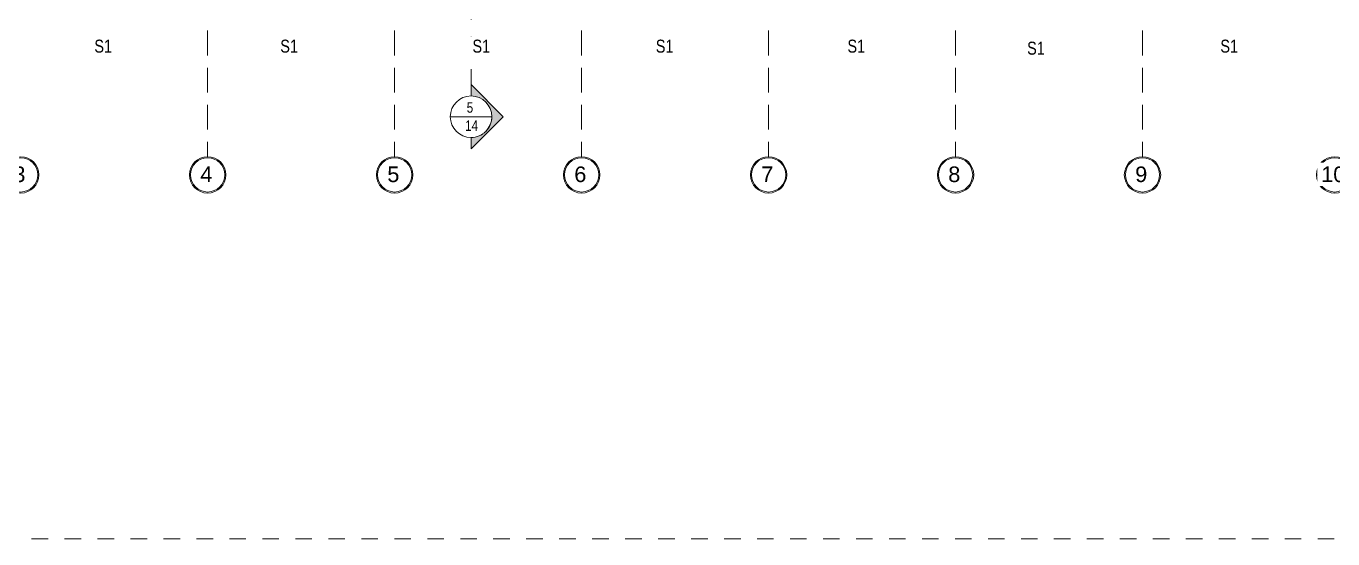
# Model space of a CAD drawing. Header units: millimetres. Extents: x -15725 to 47878, y -33389 to 18700.
# Drawn here: x 8155 to 33315, y -10355 to -488 of the extents above; entities that cross this region are included whole.
import ezdxf

# ---------------------------------------------------------------- set-up
doc = ezdxf.new("R2010")
doc.units = ezdxf.units.MM
for name, pattern in [('Abgebrochen', [714.375, 476.25, -238.125]), ('Aligning Line', [635, 317.5, -317.5]), ('Hidden', [714.375, 476.25, -238.125])]:
    doc.linetypes.add(name, pattern=pattern)
for name, color, linetype, lineweight in [('G-ANNO-SYMB', 7, 'Abgebrochen', 9), ('G-ANNO-TEXT', 7, 'Continuous', 9), ('S-GRID', 7, 'Continuous', 9), ('S-GRID-IDEN', 7, 'Continuous', 9)]:
    doc.layers.add(name, color=color, linetype=linetype, lineweight=lineweight)
doc.styles.add('Arial', font='arial.ttf', dxfattribs={"width": 0.8, "height": 200})
doc.styles.add('Arial_2', font='arial.ttf', dxfattribs={"height": 300})
doc.styles.add('Arial_3', font='arial.ttf', dxfattribs={"width": 0.8, "height": 250})

# ---------------------------------------------------------------- blocks, each defined once
blk = doc.blocks.new('Section - CAT DUNG-122916-02_MẶT BẰNG TẦNG 2')
at = {"layer": 'G-ANNO-SYMB', "linetype": 'Continuous'}
h = blk.add_hatch(color=256, dxfattribs=at)
edge = h.paths.add_edge_path()
edge.add_line((0.18, 0), (-2, 0))
edge.add_arc((-6, 0), 4, 0, 90)
edge.add_arc((-6, 0), 4, 90, 180)
edge.add_line((-10, 0), (-12.18, 0))
edge.add_line((-12.18, 0), (-6, 6.18))
edge.add_line((-6, 6.18), (0.18, 0))
for p, q in [((-6, 6.18), (-12.18, 0)), ((0.18, 0), (-6, 6.18)), ((-12.18, 0), (-10, 0)), ((-2, 0), (0.18, 0))]:
    blk.add_line(p, q, dxfattribs=at)
for start, end in [(360, 180), (90, 180), (0, 90), (180, 360)]:
    blk.add_arc((-6, 0), 4, start, end, dxfattribs=at)
blk = doc.blocks.new('Grid - TRUC  D1-102336-02_MẶT BẰNG TẦNG 2')
at = {"layer": 'S-GRID-IDEN'}
for radius in [3.5, 3.3]:
    blk.add_circle((0, 0), radius, dxfattribs=at)

msp = doc.modelspace()

# ---------------------------------------------------------------- linework, layer by layer
at = {"layer": 'G-ANNO-SYMB', "linetype": 'Aligning Line'}
for p, q in [((16722, -1631), (16722, 16272)), ((46678, -10355), (-14825, -10355))]:
    msp.add_line(p, q, dxfattribs=at)
at = {"layer": 'G-ANNO-SYMB', "linetype": 'Continuous'}
msp.add_line((16322, -2231), (17122, -2231), dxfattribs=at)

# ---------------------------------------------------------------- block references
at = {"layer": 'G-ANNO-SYMB', "linetype": 'Continuous', "extrusion": (0, 0, -1), "xscale": 99.99999999999993, "yscale": 99.99999999999993, "zscale": 99.99999999999993, "rotation": 90.0000000000001}
msp.add_blockref('Section - CAT DUNG-122916-02_MẶT BẰNG TẦNG 2', (-16722, -1631), dxfattribs=at)
at = {"layer": 'S-GRID-IDEN', "xscale": 99.99999999999993, "yscale": 99.99999999999993, "zscale": 99.99999999999993, "rotation": 180}
for p in [(8050, -3350), (11650, -3350), (15250, -3350), (18850, -3350), (22450, -3350), (26050, -3350), (29650, -3350), (33350, -3350)]:
    msp.add_blockref('Grid - TRUC  D1-102336-02_MẶT BẰNG TẦNG 2', p, dxfattribs=at)

# ---------------------------------------------------------------- texts
at = {"layer": 'G-ANNO-TEXT', "char_height": 250, "width": 410.46, "attachment_point": 1, "style": 'Arial_3', "bg_fill": 3, "box_fill_scale": 1.25, "bg_fill_color": 256, "bg_fill_true_color": 13158600, "bg_fill_transparency": 0}
for insert in [(9468, -748), (13048, -748), (20278, -748), (23968, -748), (27428, -787), (31148, -748)]:
    msp.add_mtext('S1', dxfattribs=dict(at, insert=insert))

# ---------------------------------------------------------------- next in the draw order: texts
at = {"layer": 'G-ANNO-SYMB', "linetype": 'Continuous', "insert": (16638, -1954), "char_height": 200, "width": 153.92, "attachment_point": 1, "style": 'Arial', "bg_fill": 3, "box_fill_scale": 1.25, "bg_fill_color": 256, "bg_fill_true_color": 13158600, "bg_fill_transparency": 0}
msp.add_mtext('5', dxfattribs=at)
at = {"layer": 'G-ANNO-TEXT', "insert": (16748, -748), "char_height": 250, "width": 410.46, "attachment_point": 1, "style": 'Arial_3', "bg_fill": 3, "box_fill_scale": 1.25, "bg_fill_color": 256, "bg_fill_true_color": 13158600, "bg_fill_transparency": 0}
msp.add_mtext('S1', dxfattribs=at)
at = {"layer": 'S-GRID-IDEN', "char_height": 300, "attachment_point": 1, "style": 'Arial_2', "bg_fill": 3, "box_fill_scale": 1.25, "bg_fill_color": 256, "bg_fill_true_color": 13158600, "bg_fill_transparency": 0}
for s, insert, width in [('3', (7909, -3189), 288.61), ('4', (11509, -3189), 288.61), ('5', (15109, -3189), 288.61), ('6', (18709, -3189), 288.61), ('7', (22309, -3189), 288.61), ('8', (25909, -3189), 288.61), ('9', (29509, -3189), 288.61), ('10', (33090, -3189), 577.21)]:
    msp.add_mtext(s, dxfattribs=dict(at, insert=insert, width=width))

# ---------------------------------------------------------------- next in the draw order: linework, layer by layer
at = {"layer": 'S-GRID', "linetype": 'Hidden'}
for p, q in [((11650, 18000), (11650, -3000)), ((15250, 18000), (15250, -3000)), ((18850, 18000), (18850, -3000)), ((22450, 18000), (22450, -3000)), ((26050, 18000), (26050, -3000)), ((29650, 18000), (29650, -3000))]:
    msp.add_line(p, q, dxfattribs=at)

# ---------------------------------------------------------------- next in the draw order: texts
at = {"layer": 'G-ANNO-SYMB', "linetype": 'Continuous', "insert": (16607, -2303), "char_height": 200, "width": 307.85, "attachment_point": 1, "style": 'Arial', "bg_fill": 3, "box_fill_scale": 1.25, "bg_fill_color": 256, "bg_fill_true_color": 13158600, "bg_fill_transparency": 0}
msp.add_mtext('14', dxfattribs=at)

doc.saveas('drawing.dxf')
